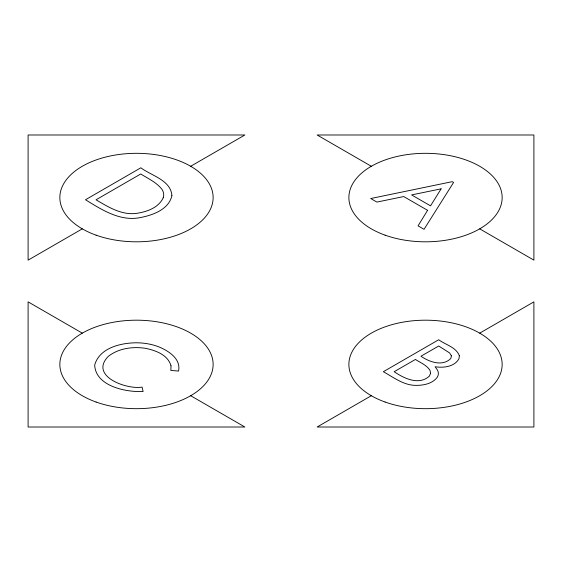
<?xml version="1.0" encoding="UTF-8"?>
<svg xmlns="http://www.w3.org/2000/svg" width="562" height="562" viewBox="0 0 562 562"><rect width="100%" height="100%" fill="white"/><g stroke="black" fill="none" stroke-linecap="round" stroke-linejoin="round"><path stroke-width="0.84" d="M82.291 228.853L28.1 260.143L28.1 134.992L244.87 134.992L190.68 166.275M371.32 395.725L317.13 427.008L533.9 427.008L533.9 301.857L479.709 333.147M371.32 166.275L317.13 134.992L533.9 134.992L533.9 260.143L479.709 228.853M82.291 333.147L28.1 301.857L28.1 427.008L244.87 427.008L190.68 395.725M171.01 365.785L170.848 370.463L178.561 371.053C181.112 359.013 168.902 351.081 159.327 347.077A40.267 23.246 0 0 0 136.334 342.785C120.647 342.911 99.369 347.906 94.676 365.124C95.709 386.34 126.197 392.339 143.113 391.517L142.06 387.092C126.689 389.831 88.979 376.147 108.283 356.378C118.617 348.314 132.47 346.424 145.165 348.271C155.351 350.309 167.869 354.685 171.01 365.785M459.358 355.767L458.957 358.795C454.363 366.902 443.488 368.047 435.114 366.754L437.341 369.88A19.452 11.233 0 0 1 437.152 377.425C432.304 383.698 423.748 385.384 416.224 385.377C403.818 385.511 393.653 377.397 383.333 371.707L438.697 339.75C445.448 344.815 456.189 347.091 459.358 355.767M451.405 355.844L450.829 358.486C442.456 366.803 429.368 362.026 420.966 356.238L438.697 346.009L449.586 352.922L451.405 355.844M171.902 195.597C168.937 209.324 153.166 215.014 140.872 217.473C120.521 221.892 101.975 209.893 85.494 199.749L140.851 167.792C151.326 175.723 170.785 180.065 171.902 195.597M430.562 373.337L429.389 376.104C419.006 385.694 403.98 378.409 394.173 371.707L415.395 359.455C420.509 362.708 426.628 365.068 430.014 370.351L430.562 373.337M163.212 197.768C158.674 207.652 146.984 211.811 136.91 213.307C121.877 215.548 108.417 207.076 96.032 199.798L140.739 173.981C148.199 178.674 156.819 182.439 162.193 189.668A27.025 15.603 0 0 1 163.212 197.768M427.584 210.321L418.072 225.861L424.043 229.31L453.59 182.446L452.234 181.667L370.716 198.527L376.891 202.088L403.727 196.552L427.584 210.321M441.128 188.832L430.534 205.854L411.602 194.923L441.128 188.832M385.132 235.169A76.643 44.25 0 0 0 502.119 198.955A76.643 44.25 0 0 0 389.297 158.568A76.643 44.25 0 0 0 385.132 235.169M96.102 235.169A76.643 44.25 0 0 0 213.089 198.955A76.643 44.25 0 0 0 100.268 158.568A76.643 44.25 0 0 0 96.102 235.169M385.132 402.041A76.643 44.25 0 0 0 502.119 365.827A76.643 44.25 0 0 0 389.297 325.44A76.643 44.25 0 0 0 385.132 402.041M96.102 402.041A76.643 44.25 0 0 0 213.089 365.827A76.643 44.25 0 0 0 100.268 325.44A76.643 44.25 0 0 0 96.102 402.041"/></g></svg>
